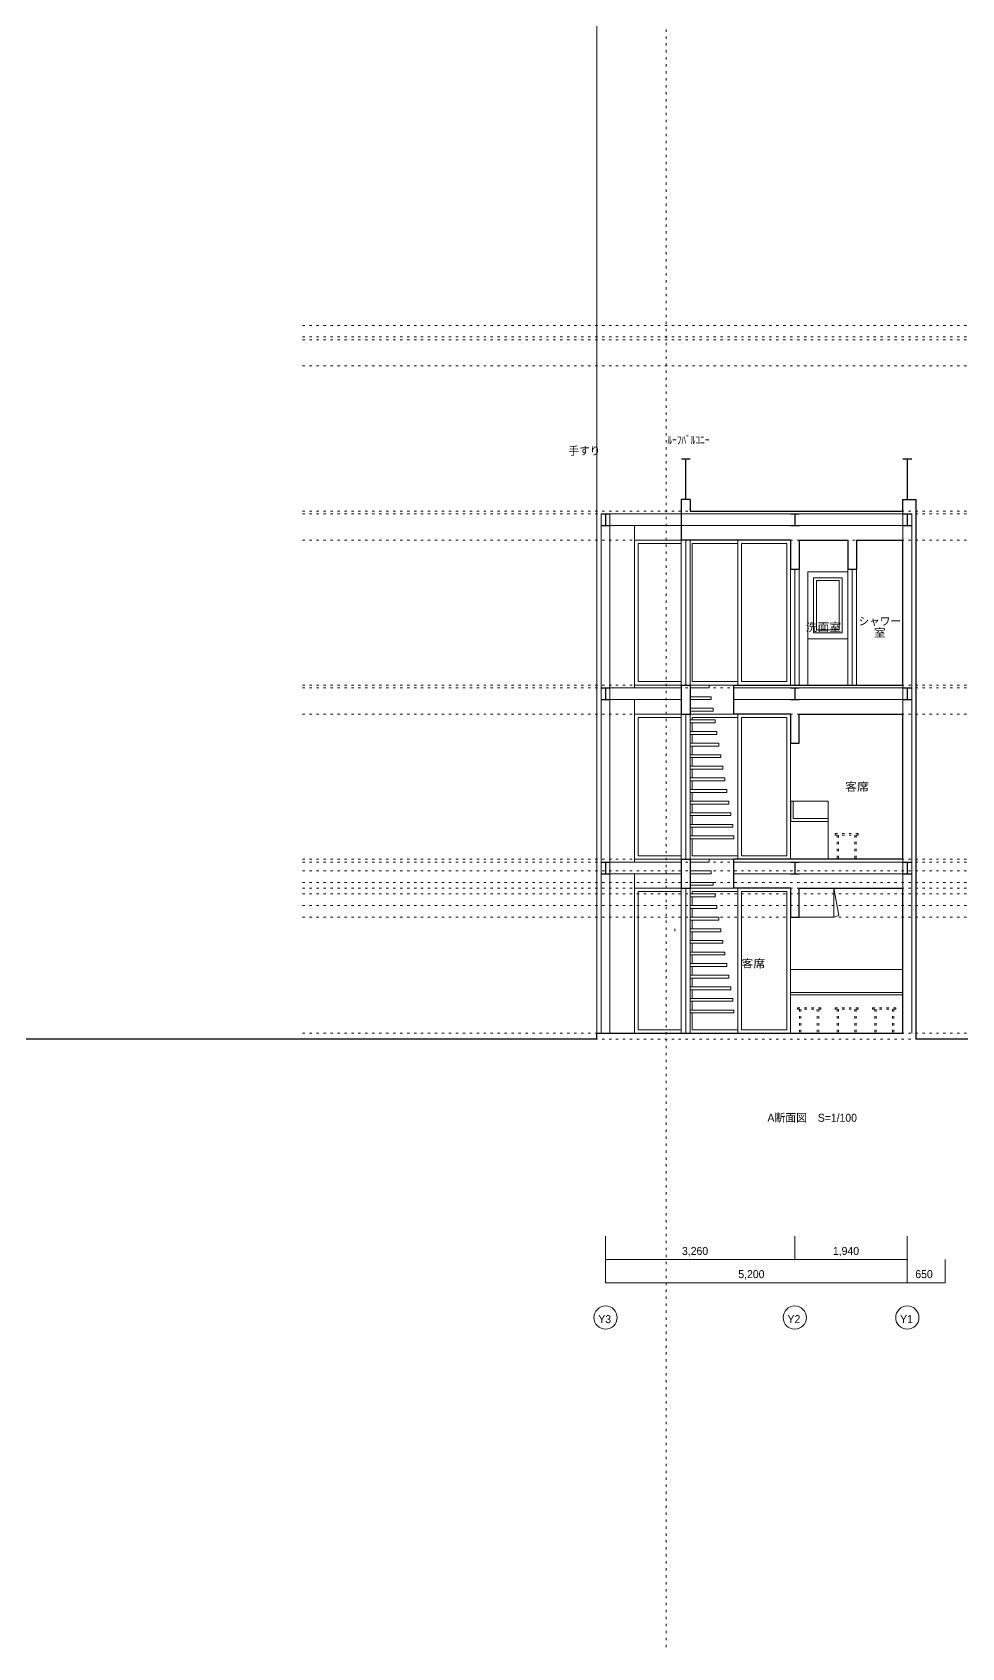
# Model space of a CAD drawing. Header units: millimetres. Extents: x -1049904 to -1048779, y -742436 to -740458.
# Drawn here: x -1049344.7 to -1049184.5, y -742436.2 to -742157.8 of the extents above; entities that cross this region are included whole.
import ezdxf
from ezdxf.enums import TextEntityAlignment as Align

# ---------------------------------------------------------------- set-up
doc = ezdxf.new("R2010")
doc.units = ezdxf.units.MM
doc.linetypes.add('DOT', pattern=[1.6, 0.4, -0.8, 0.4])
for name, color, linetype, lineweight in [('013', 7, 'Continuous', 0), ('みえがかり線', 3, 'Continuous', 15), ('割付線', 4, 'Continuous', 9), ('固定家具', 3, 'Continuous', 15), ('壁', 7, 'Continuous', 30), ('寸法線', 3, 'Continuous', 0), ('移動家具', 3, 'DOT', 15), ('開口部', 3, 'Continuous', 15)]:
    doc.layers.add(name, color=color, linetype=linetype, lineweight=lineweight)
doc.layers.add('補助線', color=5, linetype='DOT', lineweight=0, plot=False)
doc.styles.add('ＭＳ Ｐゴシック', font='MS PGothic.ttf', dxfattribs={"width": 0.85})

msp = doc.modelspace()

# ---------------------------------------------------------------- linework, layer by layer
at = {"layer": '013'}
for p, q in [((-1049247.403013, -742330.301532), (-1049247.403013, -741331.50972)), ((-1049228.065835, -742270.801532), (-1049231.344065, -742270.801532)), ((-1049227.724371, -742272.301532), (-1049231.344065, -742272.301532)), ((-1049227.724371, -742272.801532), (-1049231.344065, -742272.801532)), ((-1049228.065835, -742270.801532), (-1049228.065835, -742270.301532)), ((-1049227.724371, -742272.801532), (-1049227.724371, -742272.301532)), ((-1049227.382908, -742274.301532), (-1049231.344065, -742274.301532)), ((-1049227.382908, -742274.801532), (-1049231.344065, -742274.801532)), ((-1049227.382908, -742274.301532), (-1049227.382908, -742274.801532)), ((-1049227.041444, -742276.301532), (-1049231.344065, -742276.301532)), ((-1049227.041444, -742276.801532), (-1049231.344065, -742276.801532)), ((-1049226.69998, -742278.301532), (-1049231.344065, -742278.301532)), ((-1049227.041444, -742276.301532), (-1049227.041444, -742276.801532)), ((-1049226.69998, -742278.301532), (-1049226.69998, -742278.801532)), ((-1049226.69998, -742278.801532), (-1049231.344065, -742278.801532)), ((-1049226.406616, -742280.301532), (-1049231.344065, -742280.301532)), ((-1049226.406616, -742280.801532), (-1049231.344065, -742280.801532)), ((-1049226.406616, -742280.801532), (-1049226.406616, -742280.301532)), ((-1049226.017052, -742282.301532), (-1049231.344065, -742282.301532)), ((-1049226.017052, -742282.801532), (-1049231.344065, -742282.801532)), ((-1049226.017052, -742282.301532), (-1049226.017052, -742282.801532)), ((-1049225.675588, -742284.301532), (-1049231.344065, -742284.301532)), ((-1049225.675588, -742284.801532), (-1049231.344065, -742284.801532)), ((-1049225.334125, -742286.301532), (-1049231.344065, -742286.301532)), ((-1049225.675588, -742284.301532), (-1049225.675588, -742284.801532)), ((-1049225.334125, -742286.301532), (-1049225.334125, -742286.801532)), ((-1049225.334125, -742286.801532), (-1049231.344065, -742286.801532)), ((-1049224.992661, -742288.301532), (-1049231.344065, -742288.301532)), ((-1049224.992661, -742288.801532), (-1049231.344065, -742288.801532)), ((-1049224.992661, -742288.301532), (-1049224.992661, -742288.801532)), ((-1049224.651197, -742290.301532), (-1049231.344065, -742290.301532)), ((-1049224.651197, -742290.801532), (-1049231.344065, -742290.801532)), ((-1049224.309733, -742292.301532), (-1049231.344065, -742292.301532)), ((-1049224.651197, -742290.301532), (-1049224.651197, -742290.801532)), ((-1049224.309733, -742292.301532), (-1049224.309733, -742292.801532)), ((-1049224.309733, -742292.801532), (-1049231.344065, -742292.801532)), ((-1049223.968269, -742294.301532), (-1049231.344065, -742294.301532)), ((-1049223.968269, -742294.801532), (-1049231.344065, -742294.801532)), ((-1049223.968269, -742294.801532), (-1049223.968269, -742294.301532)), ((-1049231.344065, -742296.301532), (-1049231.344065, -742296.801532)), ((-1049223.787078, -742296.301532), (-1049231.344065, -742296.301532)), ((-1049223.787078, -742296.801532), (-1049231.344065, -742296.801532)), ((-1049223.787078, -742296.301532), (-1049223.787078, -742296.801532)), ((-1049228.065835, -742300.801532), (-1049228.065835, -742300.301532)), ((-1049228.065835, -742300.801532), (-1049231.344065, -742300.801532)), ((-1049227.724371, -742302.301532), (-1049231.344065, -742302.301532)), ((-1049227.724371, -742302.801532), (-1049231.344065, -742302.801532)), ((-1049227.724371, -742302.801532), (-1049227.724371, -742302.301532)), ((-1049227.382908, -742304.301532), (-1049231.344065, -742304.301532)), ((-1049227.382908, -742304.801532), (-1049231.344065, -742304.801532)), ((-1049227.382908, -742304.301532), (-1049227.382908, -742304.801532)), ((-1049227.041444, -742306.301532), (-1049231.344065, -742306.301532)), ((-1049227.041444, -742306.801532), (-1049231.344065, -742306.801532)), ((-1049226.69998, -742308.301532), (-1049231.344065, -742308.301532)), ((-1049226.69998, -742308.801532), (-1049231.344065, -742308.801532)), ((-1049227.041444, -742306.301532), (-1049227.041444, -742306.801532)), ((-1049226.69998, -742308.301532), (-1049226.69998, -742308.801532)), ((-1049226.406616, -742310.301532), (-1049231.344065, -742310.301532)), ((-1049226.406616, -742310.801532), (-1049231.344065, -742310.801532)), ((-1049226.406616, -742310.801532), (-1049226.406616, -742310.301532)), ((-1049226.017052, -742312.301532), (-1049231.344065, -742312.301532)), ((-1049226.017052, -742312.801532), (-1049231.344065, -742312.801532)), ((-1049225.675588, -742314.301532), (-1049231.344065, -742314.301532)), ((-1049226.017052, -742312.301532), (-1049226.017052, -742312.801532)), ((-1049225.675588, -742314.301532), (-1049225.675588, -742314.801532)), ((-1049225.675588, -742314.801532), (-1049231.344065, -742314.801532)), ((-1049225.334125, -742316.301532), (-1049231.344065, -742316.301532)), ((-1049225.334125, -742316.801532), (-1049231.344065, -742316.801532)), ((-1049225.334125, -742316.301532), (-1049225.334125, -742316.801532)), ((-1049224.992661, -742318.301532), (-1049231.344065, -742318.301532)), ((-1049224.992661, -742318.801532), (-1049231.344065, -742318.801532)), ((-1049224.992661, -742318.301532), (-1049224.992661, -742318.801532)), ((-1049224.651197, -742320.301532), (-1049231.344065, -742320.301532)), ((-1049224.651197, -742320.801532), (-1049231.344065, -742320.801532)), ((-1049224.309733, -742322.301532), (-1049231.344065, -742322.301532)), ((-1049224.309733, -742322.801532), (-1049231.344065, -742322.801532)), ((-1049224.651197, -742320.301532), (-1049224.651197, -742320.801532)), ((-1049224.309733, -742322.301532), (-1049224.309733, -742322.801532)), ((-1049223.968269, -742324.301532), (-1049231.344065, -742324.301532)), ((-1049223.968269, -742324.801532), (-1049231.344065, -742324.801532)), ((-1049223.968269, -742324.801532), (-1049223.968269, -742324.301532)), ((-1049231.344065, -742326.301532), (-1049231.344065, -742326.801532)), ((-1049223.787078, -742326.301532), (-1049231.344065, -742326.301532)), ((-1049223.787078, -742326.801532), (-1049231.344065, -742326.801532)), ((-1049223.787078, -742326.301532), (-1049223.787078, -742326.801532))]:
    msp.add_line(p, q, dxfattribs=at)
at = {"layer": 'みえがかり線'}
for p, q in [((-1049246.653013, -742330.301532), (-1049246.653013, -742240.801532)), ((-1049245.153013, -742330.301532), (-1049245.153013, -742240.801532)), ((-1049245.153013, -742240.801532), (-1049235.463603, -742240.801532)), ((-1049235.463603, -742240.801532), (-1049194.653013, -742240.801532)), ((-1049194.653013, -742240.301532), (-1049194.653013, -742245.301532)), ((-1049193.153013, -742330.301532), (-1049193.153013, -742240.801532)), ((-1049245.153013, -742242.801532), (-1049235.463603, -742242.801532)), ((-1049240.903013, -742245.301532), (-1049240.903013, -742242.801532)), ((-1049235.463603, -742242.801532), (-1049194.653013, -742242.801532)), ((-1049240.903013, -742245.301532), (-1049232.844065, -742245.301532)), ((-1049240.903013, -742245.301532), (-1049240.903013, -742270.301532)), ((-1049240.303013, -742245.901532), (-1049232.844065, -742245.901532)), ((-1049240.303013, -742245.901532), (-1049240.303013, -742269.701532)), ((-1049223.103013, -742245.901532), (-1049230.953013, -742245.901532)), ((-1049230.953013, -742269.701532), (-1049230.953013, -742245.901532)), ((-1049223.103013, -742245.301532), (-1049223.103013, -742270.301532)), ((-1049214.653013, -742245.901532), (-1049222.503013, -742245.901532)), ((-1049222.503013, -742245.901532), (-1049222.503013, -742269.701532)), ((-1049214.653013, -742245.901532), (-1049214.653013, -742269.701532)), ((-1049214.053013, -742250.301532), (-1049214.053013, -742270.301532)), ((-1049212.553013, -742250.301532), (-1049212.553013, -742270.301532)), ((-1049204.153013, -742250.301532), (-1049204.153013, -742270.301532)), ((-1049202.653013, -742250.301532), (-1049202.653013, -742270.301532)), ((-1049232.844065, -742269.701532), (-1049240.303013, -742269.701532)), ((-1049223.103013, -742269.701532), (-1049230.953013, -742269.701532)), ((-1049214.653013, -742269.701532), (-1049222.503013, -742269.701532)), ((-1049245.153013, -742270.801532), (-1049232.844065, -742270.801532)), ((-1049245.153013, -742272.801532), (-1049232.844065, -742272.801532)), ((-1049232.844065, -742270.301532), (-1049240.903013, -742270.301532)), ((-1049240.903013, -742270.801532), (-1049240.903013, -742270.301532)), ((-1049240.903013, -742272.801532), (-1049240.903013, -742275.301532)), ((-1049223.787078, -742270.301532), (-1049231.344065, -742270.301532)), ((-1049194.653013, -742270.801532), (-1049223.787078, -742270.801532)), ((-1049194.653013, -742272.801532), (-1049223.787078, -742272.801532)), ((-1049194.653013, -742270.301532), (-1049194.653013, -742275.301532)), ((-1049232.844065, -742275.301532), (-1049240.903013, -742275.301532)), ((-1049240.903013, -742275.301532), (-1049240.903013, -742300.301532)), ((-1049223.787078, -742275.301532), (-1049231.336282, -742275.301532)), ((-1049223.103013, -742275.301532), (-1049223.103013, -742300.301532)), ((-1049240.303013, -742275.901532), (-1049232.844065, -742275.901532)), ((-1049240.303013, -742275.901532), (-1049240.303013, -742299.701532)), ((-1049223.103013, -742275.901532), (-1049230.953013, -742275.901532)), ((-1049230.953013, -742276.301532), (-1049230.953013, -742275.901532)), ((-1049230.953013, -742278.301532), (-1049230.953013, -742276.801532)), ((-1049214.653013, -742275.901532), (-1049222.503013, -742275.901532)), ((-1049222.503013, -742275.901532), (-1049222.503013, -742299.701532)), ((-1049214.653013, -742275.901532), (-1049214.653013, -742299.701532)), ((-1049230.953013, -742280.301532), (-1049230.953013, -742278.801532)), ((-1049230.953013, -742282.301532), (-1049230.953013, -742280.801532)), ((-1049214.053013, -742280.301532), (-1049214.053013, -742290.301532)), ((-1049230.953013, -742284.301532), (-1049230.953013, -742282.801532)), ((-1049230.953013, -742286.301532), (-1049230.953013, -742284.801532)), ((-1049230.953013, -742288.301532), (-1049230.953013, -742286.801532)), ((-1049230.953013, -742290.301532), (-1049230.953013, -742288.801532)), ((-1049230.953013, -742292.301532), (-1049230.953013, -742290.801532)), ((-1049213.553013, -742290.301532), (-1049207.553013, -742290.301532)), ((-1049207.553013, -742293.301532), (-1049207.553013, -742290.301532)), ((-1049230.953013, -742294.301532), (-1049230.953013, -742292.801532)), ((-1049230.953013, -742296.301532), (-1049230.953013, -742294.801532)), ((-1049214.053013, -742293.801532), (-1049214.053013, -742300.301532)), ((-1049207.553013, -742293.801532), (-1049207.553013, -742300.301532)), ((-1049230.953013, -742299.701532), (-1049230.953013, -742296.801532)), ((-1049232.844065, -742300.301532), (-1049240.903013, -742300.301532)), ((-1049240.903013, -742300.301532), (-1049240.903013, -742300.801532)), ((-1049232.844065, -742299.701532), (-1049240.303013, -742299.701532)), ((-1049223.787078, -742300.301532), (-1049231.344065, -742300.301532)), ((-1049223.103013, -742299.701532), (-1049230.953013, -742299.701532)), ((-1049214.653013, -742299.701532), (-1049222.503013, -742299.701532)), ((-1049194.653013, -742300.301532), (-1049194.653013, -742305.301532)), ((-1049245.153013, -742300.801532), (-1049232.844065, -742300.801532)), ((-1049245.153013, -742302.801532), (-1049232.844065, -742302.801532)), ((-1049240.903013, -742302.801532), (-1049240.903013, -742305.301532)), ((-1049194.653013, -742300.801532), (-1049223.787078, -742300.801532)), ((-1049194.653013, -742302.801532), (-1049223.787078, -742302.801532)), ((-1049232.844065, -742305.301532), (-1049240.903013, -742305.301532)), ((-1049240.903013, -742305.301532), (-1049240.903013, -742330.301532)), ((-1049240.303013, -742305.901532), (-1049232.844065, -742305.901532)), ((-1049240.303013, -742305.901532), (-1049240.303013, -742329.701532)), ((-1049223.787078, -742305.301532), (-1049231.336282, -742305.301532)), ((-1049223.103013, -742305.901532), (-1049230.953013, -742305.901532)), ((-1049230.953013, -742306.301532), (-1049230.953013, -742305.901532)), ((-1049223.103013, -742305.301532), (-1049223.103013, -742330.301532)), ((-1049214.653013, -742305.901532), (-1049222.503013, -742305.901532)), ((-1049222.503013, -742305.901532), (-1049222.503013, -742329.701532)), ((-1049214.653013, -742305.901532), (-1049214.653013, -742329.701532)), ((-1049230.953013, -742308.301532), (-1049230.953013, -742306.801532)), ((-1049230.953013, -742310.301532), (-1049230.953013, -742308.801532)), ((-1049230.953013, -742312.301532), (-1049230.953013, -742310.801532)), ((-1049214.053013, -742310.301532), (-1049214.053013, -742319.301532)), ((-1049230.953013, -742314.301532), (-1049230.953013, -742312.801532)), ((-1049230.953013, -742316.301532), (-1049230.953013, -742314.801532)), ((-1049230.953013, -742318.301532), (-1049230.953013, -742316.801532)), ((-1049230.953013, -742320.301532), (-1049230.953013, -742318.801532)), ((-1049214.053013, -742319.301532), (-1049214.053013, -742330.301532)), ((-1049214.053013, -742319.301532), (-1049194.653013, -742319.301532)), ((-1049230.953013, -742322.301532), (-1049230.953013, -742320.801532)), ((-1049230.953013, -742324.301532), (-1049230.953013, -742322.801532)), ((-1049230.953013, -742326.301532), (-1049230.953013, -742324.801532)), ((-1049194.653013, -742323.301532), (-1049214.053013, -742323.301532)), ((-1049194.653013, -742323.661532), (-1049214.053013, -742323.661532)), ((-1049230.953013, -742329.701532), (-1049230.953013, -742326.801532)), ((-1049232.844065, -742329.701532), (-1049240.303013, -742329.701532)), ((-1049223.103013, -742329.701532), (-1049230.953013, -742329.701532)), ((-1049214.653013, -742329.701532), (-1049222.503013, -742329.701532))]:
    msp.add_line(p, q, dxfattribs=at)
at = {"layer": '割付線', "color": 250, "linetype": 'Continuous'}
for centre in [(-1049245.903013, -742379.301532), (-1049213.303013, -742379.301532), (-1049193.903013, -742379.301532)]:
    msp.add_circle(centre, 2, dxfattribs=at)
at = {"layer": '固定家具', "color": 7}
for p, q in [((-1049213.553013, -742290.301532), (-1049214.053013, -742290.301532)), ((-1049213.553013, -742290.301532), (-1049213.553013, -742293.301532)), ((-1049207.553013, -742293.801532), (-1049214.053013, -742293.801532)), ((-1049207.553013, -742293.301532), (-1049213.553013, -742293.301532)), ((-1049207.553013, -742293.301532), (-1049207.553013, -742293.801532)), ((-1049206.553013, -742310.301532), (-1049206.553013, -742305.301532)), ((-1049206.553013, -742305.301532), (-1049205.718603, -742310.033707)), ((-1049212.553013, -742310.301532), (-1049206.553013, -742310.301532)), ((-1049206.553013, -742310.301532), (-1049205.718603, -742310.033707))]:
    msp.add_line(p, q, dxfattribs=at)
at = {"layer": '壁', "color": 7, "linetype": 'Continuous'}
for p, q in [((-1049232.840174, -742231.301532), (-1049231.340174, -742231.301532)), ((-1049232.090174, -742238.301532), (-1049232.090174, -742231.301532)), ((-1049194.649121, -742231.301532), (-1049193.149121, -742231.301532)), ((-1049193.899121, -742238.301532), (-1049193.899121, -742231.301532))]:
    msp.add_line(p, q, dxfattribs=at)
at = {"layer": '壁'}
for p, q in [((-1049232.844065, -742238.301532), (-1049232.844065, -742240.301532)), ((-1049231.344065, -742238.301532), (-1049232.844065, -742238.301532)), ((-1049231.344065, -742238.301532), (-1049231.344065, -742240.301532)), ((-1049194.653013, -742238.301532), (-1049192.403013, -742238.301532)), ((-1049194.653013, -742240.301532), (-1049194.653013, -742238.301532)), ((-1049192.403013, -742331.301532), (-1049192.403013, -742238.301532)), ((-1049246.653013, -742240.801532), (-1049245.153013, -742240.801532)), ((-1049245.903013, -742240.801532), (-1049245.903013, -742242.801532)), ((-1049232.844065, -742240.301532), (-1049232.844065, -742245.301532)), ((-1049231.344065, -742240.301532), (-1049194.653013, -742240.301532)), ((-1049214.053013, -742240.801532), (-1049212.553013, -742240.801532)), ((-1049213.303013, -742240.801532), (-1049213.303013, -742242.801532)), ((-1049194.653013, -742240.801532), (-1049193.153013, -742240.801532)), ((-1049193.903013, -742240.801532), (-1049193.903013, -742242.801532)), ((-1049246.653013, -742242.801532), (-1049245.153013, -742242.801532)), ((-1049214.053013, -742242.801532), (-1049212.553013, -742242.801532)), ((-1049194.653013, -742242.801532), (-1049193.153013, -742242.801532)), ((-1049214.053013, -742245.301532), (-1049232.844065, -742245.301532)), ((-1049214.053013, -742245.301532), (-1049214.053013, -742250.301532)), ((-1049212.553013, -742245.301532), (-1049204.153013, -742245.301532)), ((-1049212.553013, -742245.301532), (-1049212.553013, -742250.301532)), ((-1049204.153013, -742245.301532), (-1049204.153013, -742250.301532)), ((-1049202.653013, -742245.301532), (-1049194.653013, -742245.301532)), ((-1049202.653013, -742245.301532), (-1049202.653013, -742250.301532)), ((-1049194.653013, -742270.301532), (-1049194.653013, -742245.301532)), ((-1049214.053013, -742250.301532), (-1049212.553013, -742250.301532)), ((-1049204.153013, -742250.301532), (-1049202.653013, -742250.301532)), ((-1049246.653013, -742270.801532), (-1049245.153013, -742270.801532)), ((-1049246.653013, -742272.801532), (-1049245.153013, -742272.801532)), ((-1049245.903013, -742270.801532), (-1049245.903013, -742272.801532)), ((-1049232.844065, -742270.301532), (-1049232.844065, -742275.301532)), ((-1049232.844065, -742270.301532), (-1049231.344065, -742270.301532)), ((-1049231.344065, -742270.301532), (-1049231.344065, -742275.301532)), ((-1049223.787078, -742275.301532), (-1049223.787078, -742270.301532)), ((-1049223.787078, -742270.301532), (-1049194.653013, -742270.301532)), ((-1049214.053013, -742270.801532), (-1049212.553013, -742270.801532)), ((-1049214.053013, -742272.801532), (-1049212.553013, -742272.801532)), ((-1049213.303013, -742270.801532), (-1049213.303013, -742272.801532)), ((-1049194.653013, -742270.801532), (-1049193.153013, -742270.801532)), ((-1049194.653013, -742272.801532), (-1049193.153013, -742272.801532)), ((-1049193.903013, -742270.801532), (-1049193.903013, -742272.801532)), ((-1049232.844065, -742275.301532), (-1049231.336282, -742275.301532)), ((-1049214.053013, -742275.301532), (-1049223.787078, -742275.301532)), ((-1049214.053013, -742275.301532), (-1049214.053013, -742280.301532)), ((-1049212.553013, -742275.301532), (-1049194.653013, -742275.301532)), ((-1049212.553013, -742280.301532), (-1049212.553013, -742275.301532)), ((-1049194.653013, -742300.301532), (-1049194.653013, -742275.301532)), ((-1049214.053013, -742280.301532), (-1049212.553013, -742280.301532)), ((-1049232.844065, -742300.301532), (-1049232.844065, -742305.301532)), ((-1049232.844065, -742300.301532), (-1049231.344065, -742300.301532)), ((-1049231.344065, -742300.301532), (-1049231.344065, -742305.301532)), ((-1049194.653013, -742300.301532), (-1049223.787078, -742300.301532)), ((-1049223.787078, -742305.301532), (-1049223.787078, -742300.301532)), ((-1049246.653013, -742300.801532), (-1049245.153013, -742300.801532)), ((-1049246.653013, -742302.801532), (-1049245.153013, -742302.801532)), ((-1049245.903013, -742300.801532), (-1049245.903013, -742302.801532)), ((-1049214.053013, -742300.801532), (-1049212.553013, -742300.801532)), ((-1049214.053013, -742302.801532), (-1049212.553013, -742302.801532)), ((-1049213.303013, -742300.801532), (-1049213.303013, -742302.801532)), ((-1049194.653013, -742300.801532), (-1049193.153013, -742300.801532)), ((-1049194.653013, -742302.801532), (-1049193.153013, -742302.801532)), ((-1049193.903013, -742300.801532), (-1049193.903013, -742302.801532)), ((-1049232.844065, -742305.301532), (-1049231.336282, -742305.301532)), ((-1049214.053013, -742305.301532), (-1049223.787078, -742305.301532)), ((-1049214.053013, -742305.301532), (-1049214.053013, -742310.301532)), ((-1049212.553013, -742305.301532), (-1049194.653013, -742305.301532)), ((-1049212.553013, -742310.301532), (-1049212.553013, -742305.301532)), ((-1049194.653013, -742330.301532), (-1049194.653013, -742305.301532)), ((-1049214.053013, -742310.301532), (-1049212.553013, -742310.301532)), ((-1049247.403013, -742331.301532), (-1049403.402279, -742331.301532)), ((-1049247.403013, -742330.301532), (-1049194.653013, -742330.301532)), ((-1049247.403013, -742331.301532), (-1049247.403013, -742330.301532)), ((-1049164.903013, -742331.301532), (-1049192.403013, -742331.301532))]:
    msp.add_line(p, q, dxfattribs=at)
at = {"layer": '壁', "color": 7}
msp.add_line((-1049214.053013, -742290.301532), (-1049214.053013, -742293.801532), dxfattribs=at)
at = {"layer": '寸法線'}
for p, q in [((-1049245.903013, -742369.301532), (-1049245.903013, -742365.301532)), ((-1049213.303013, -742369.301532), (-1049213.303013, -742365.301532)), ((-1049193.903013, -742369.301532), (-1049193.903013, -742365.301532)), ((-1049245.903013, -742373.301532), (-1049245.903013, -742369.301532)), ((-1049213.303013, -742369.301532), (-1049245.903013, -742369.301532)), ((-1049193.903013, -742369.301532), (-1049213.303013, -742369.301532)), ((-1049193.903013, -742373.301532), (-1049193.903013, -742369.301532)), ((-1049187.403013, -742373.301532), (-1049187.403013, -742369.301532)), ((-1049245.903013, -742373.301532), (-1049193.903013, -742373.301532)), ((-1049193.903013, -742373.301532), (-1049187.403013, -742373.301532))]:
    msp.add_line(p, q, dxfattribs=at)
for p in [(-1049245.903013, -742369.301532), (-1049213.303013, -742369.301532), (-1049193.903013, -742369.301532), (-1049245.903013, -742373.301532), (-1049193.903013, -742373.301532), (-1049187.403013, -742373.301532)]:
    msp.add_point(p, dxfattribs=at)
at = {"layer": '移動家具'}
for p, q in [((-1049206.353013, -742295.901532), (-1049202.353013, -742295.901532)), ((-1049206.353013, -742295.901532), (-1049206.353013, -742296.141532)), ((-1049206.353013, -742296.141532), (-1049202.353013, -742296.141532)), ((-1049206.003013, -742296.141532), (-1049206.003013, -742300.301532)), ((-1049205.763013, -742296.141532), (-1049205.763013, -742300.301532)), ((-1049202.943013, -742296.141532), (-1049202.943013, -742300.301532)), ((-1049202.703013, -742296.141532), (-1049202.703013, -742300.301532)), ((-1049202.353013, -742295.901532), (-1049202.353013, -742296.141532)), ((-1049212.828013, -742325.901532), (-1049208.828013, -742325.901532)), ((-1049212.828013, -742325.901532), (-1049212.828013, -742326.141532)), ((-1049212.828013, -742326.141532), (-1049208.828013, -742326.141532)), ((-1049212.478013, -742326.141532), (-1049212.478013, -742330.301532)), ((-1049212.238013, -742326.141532), (-1049212.238013, -742330.301532)), ((-1049209.418013, -742326.141532), (-1049209.418013, -742330.301532)), ((-1049209.178013, -742326.141532), (-1049209.178013, -742330.301532)), ((-1049208.828013, -742325.901532), (-1049208.828013, -742326.141532)), ((-1049206.353013, -742325.901532), (-1049202.353013, -742325.901532)), ((-1049206.353013, -742325.901532), (-1049206.353013, -742326.141532)), ((-1049206.353013, -742326.141532), (-1049202.353013, -742326.141532)), ((-1049206.003013, -742326.141532), (-1049206.003013, -742330.301532)), ((-1049205.763013, -742326.141532), (-1049205.763013, -742330.301532)), ((-1049202.943013, -742326.141532), (-1049202.943013, -742330.301532)), ((-1049202.703013, -742326.141532), (-1049202.703013, -742330.301532)), ((-1049202.353013, -742325.901532), (-1049202.353013, -742326.141532)), ((-1049199.878013, -742325.901532), (-1049195.878013, -742325.901532)), ((-1049199.878013, -742325.901532), (-1049199.878013, -742326.141532)), ((-1049199.878013, -742326.141532), (-1049195.878013, -742326.141532)), ((-1049199.528013, -742326.141532), (-1049199.528013, -742330.301532)), ((-1049199.288013, -742326.141532), (-1049199.288013, -742330.301532)), ((-1049196.468013, -742326.141532), (-1049196.468013, -742330.301532)), ((-1049196.228013, -742326.141532), (-1049196.228013, -742330.301532)), ((-1049195.878013, -742325.901532), (-1049195.878013, -742326.141532))]:
    msp.add_line(p, q, dxfattribs=at)
at = {"layer": '補助線'}
for p, q in [((-1049235.463603, -742008.495024), (-1049235.463603, -742436.202113)), ((-1048902.903013, -742208.301532), (-1049298.903013, -742208.301532)), ((-1048902.903013, -742210.301532), (-1049298.903013, -742210.301532)), ((-1048902.903013, -742210.801532), (-1049298.903013, -742210.801532)), ((-1048902.903013, -742215.301532), (-1049298.903013, -742215.301532)), ((-1048902.903013, -742240.301532), (-1049298.903013, -742240.301532)), ((-1048902.903013, -742240.801532), (-1049298.903013, -742240.801532)), ((-1048902.903013, -742245.301532), (-1049298.903013, -742245.301532)), ((-1048902.903013, -742270.301532), (-1049298.903013, -742270.301532)), ((-1048902.903013, -742270.801532), (-1049298.903013, -742270.801532)), ((-1048902.903013, -742275.301532), (-1049298.903013, -742275.301532)), ((-1048902.903013, -742300.301532), (-1049298.903013, -742300.301532)), ((-1048902.903013, -742300.301532), (-1049298.903013, -742300.301532)), ((-1048902.903013, -742300.801532), (-1049298.903013, -742300.801532)), ((-1048902.903013, -742302.301532), (-1049298.903013, -742302.301532)), ((-1048902.903013, -742304.301532), (-1049298.903013, -742304.301532)), ((-1048902.903013, -742305.301532), (-1049298.903013, -742305.301532)), ((-1048902.903013, -742306.301532), (-1049298.903013, -742306.301532)), ((-1048902.903013, -742308.301532), (-1049298.903013, -742308.301532)), ((-1048902.903013, -742310.301532), (-1049298.903013, -742310.301532)), ((-1049233.963603, -742312.301532), (-1049233.963603, -742312.801532)), ((-1048902.903013, -742330.301532), (-1049298.903013, -742330.301532)), ((-1048902.903013, -742331.301532), (-1049298.903013, -742331.301532))]:
    msp.add_line(p, q, dxfattribs=at)
at = {"layer": '開口部'}
for p, q in [((-1049232.844065, -742245.301532), (-1049232.844065, -742270.801532)), ((-1049232.090174, -742245.301532), (-1049232.090174, -742270.301532)), ((-1049231.344065, -742270.301532), (-1049231.344065, -742245.301532)), ((-1049213.303013, -742250.301532), (-1049213.303013, -742270.301532)), ((-1049203.403013, -742250.301532), (-1049203.403013, -742270.301532)), ((-1049204.153013, -742250.801532), (-1049211.053013, -742250.801532)), ((-1049211.053013, -742250.801532), (-1049211.053013, -742262.301532)), ((-1049205.153013, -742251.801532), (-1049210.053013, -742251.801532)), ((-1049210.053013, -742251.801532), (-1049210.053013, -742261.301532)), ((-1049209.553013, -742252.301532), (-1049209.553013, -742260.801532)), ((-1049205.653013, -742252.301532), (-1049209.553013, -742252.301532)), ((-1049205.653013, -742252.301532), (-1049205.653013, -742260.801532)), ((-1049205.153013, -742251.801532), (-1049205.153013, -742261.301532)), ((-1049210.053013, -742261.301532), (-1049205.153013, -742261.301532)), ((-1049209.553013, -742260.801532), (-1049205.653013, -742260.801532)), ((-1049211.053013, -742262.301532), (-1049211.053013, -742270.301532)), ((-1049211.053013, -742262.301532), (-1049204.153013, -742262.301532)), ((-1049232.844065, -742275.301532), (-1049232.844065, -742300.801532)), ((-1049232.090174, -742275.301532), (-1049232.090174, -742300.301532)), ((-1049231.344065, -742300.301532), (-1049231.344065, -742275.301532)), ((-1049232.844065, -742305.301532), (-1049232.844065, -742330.301532)), ((-1049232.090174, -742305.301532), (-1049232.090174, -742330.301532)), ((-1049231.344065, -742330.301532), (-1049231.344065, -742305.301532))]:
    msp.add_line(p, q, dxfattribs=at)

# ---------------------------------------------------------------- texts
at = {"layer": '割付線', "color": 7, "style": 'ＭＳ Ｐゴシック'}
for s, width, p in [('Y3', 0.997161, (-1049247.153013, -742380.260106)), ('Y2', 0.99779, (-1049214.553013, -742380.260106)), ('Y1', 0.999052, (-1049195.153013, -742380.260106))]:
    msp.add_text(s, height=1.3793103, dxfattribs=dict(at, width=width)).set_placement(p)
at = {"layer": '寸法線', "color": 7, "style": 'ＭＳ Ｐゴシック'}
for s, height, width, p in [('ﾙｰﾌﾊﾞﾙｺﾆｰ', 1.3793103, 0.829078, (-1049235.228013, -742228.760106)), ('手すり', 1.3793103, 0.976045, (-1049252.303274, -742230.621093)), ('客席', 1.3793103, 1.08209, (-1049204.603013, -742288.510106)), ('客席', 1.3793103, 1.08209, (-1049222.471117, -742318.99121)), ('A断面図\u3000S=1/100', 1.37931034, 0.995229, (-1049218.010327, -742345.560211))]:
    msp.add_text(s, height=height, dxfattribs=dict(at, width=width)).set_placement(p)
for s, height, width, p in [('シャワー', 1.3793103, 0.974963, (-1049198.653013, -742259.301532)), ('洗面室', 1.3793103, 1.08209, (-1049208.353013, -742260.301532)), ('室', 1.37931, 1.08209, (-1049198.653013, -742261.301532))]:
    msp.add_text(s, height=height, dxfattribs=dict(at, width=width)).set_placement(p, align=Align.MIDDLE_CENTER)
at = {"layer": '寸法線', "style": 'ＭＳ Ｐゴシック'}
for s, width, p in [('3,260', 0.998688, (-1049232.728013, -742368.510106)), ('1,940', 0.999312, (-1049206.728013, -742368.510106)), ('5,200', 0.999, (-1049223.028013, -742372.510106)), ('650', 0.998623, (-1049192.528013, -742372.510106))]:
    msp.add_text(s, height=1.3793103, dxfattribs=dict(at, width=width)).set_placement(p)

doc.saveas('drawing.dxf')
